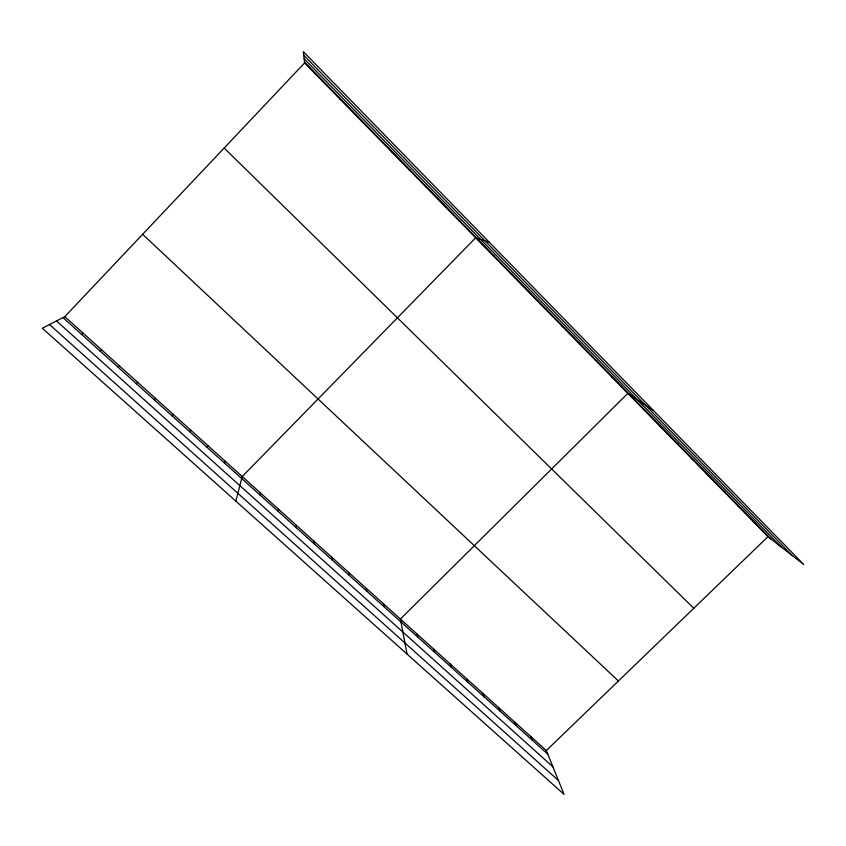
<?xml version="1.0" encoding="UTF-8"?>
<svg xmlns="http://www.w3.org/2000/svg" width="846" height="846" viewBox="0 0 846 846"><rect width="100%" height="100%" fill="white"/><g stroke="black" fill="none" stroke-linecap="round" stroke-linejoin="round"><path stroke-width="1.27" d="M314.099 543.735L314.13 541.313M322.411 81.142L322.442 80.359M296.259 527.661L296.407 525.345M278.239 511.439L278.514 509.229M260.06 495.069L260.452 492.954M340.06 99.183L340.219 98.548M235.801 501.096L242.231 476.531L475.653 237.811L489.326 242.273M224.528 463.079L225.184 461.165M207.207 447.481L207.979 445.673M189.737 431.746L190.636 430.032M172.108 415.872L173.134 414.265M154.321 399.862L155.474 398.36M136.375 383.703L137.655 382.307M64.804 316.658L546.336 750.55L564.039 794.331L42.3 328.227L64.804 316.658L304.592 62.932L303.354 51.669L803.7 564.483L767.978 536.66L304.592 62.932M546.336 750.55L767.978 536.66M118.271 367.397L119.688 366.117M99.997 350.953L101.552 349.779M81.565 334.35L83.257 333.292M392.058 152.343L392.586 152.1M409.073 169.739L409.728 169.623M425.94 186.987L426.722 186.998M442.659 204.076L443.547 204.203M459.23 221.018L460.235 221.271M493.197 255.746L494.434 256.243M510.582 273.522L511.936 274.136M527.798 291.13L529.268 291.859M544.866 308.568L546.442 309.414M561.765 325.847L563.457 326.81M578.505 342.958L580.303 344.047M595.098 359.92L597.001 361.115M611.531 376.724L613.54 378.025M653.503 410.553L627.817 393.379L400.391 619.05L407.053 654.074M643.954 409.876L646.164 411.389M659.954 426.225L662.259 427.843M675.806 442.426L678.206 444.15M691.51 458.49L694.006 460.309M707.076 474.405L709.667 476.319M722.505 490.172L725.181 492.192M737.797 505.813L740.567 507.917M752.951 521.305L755.806 523.505M49.48 324.536L558.434 780.456M56.492 320.93L552.914 766.814M62.964 317.599L547.796 754.156M142.636 234.3L618.415 680.988M224.158 148.039L693.773 608.274M304.137 58.786L781.239 546.992M304.497 62.012L770.918 538.955M303.756 55.276L792.374 555.663M530.675 736.443L532.049 739.975M514.886 722.209L516.155 725.667M498.96 707.859L500.134 711.243M482.886 693.382L483.965 696.681M466.675 678.778L467.648 681.992M450.326 664.036L451.193 667.177M433.829 649.178L434.59 652.224M417.184 634.172L417.839 637.144M383.45 603.78L383.883 606.571M366.35 588.372L366.678 591.079M349.102 572.827L349.313 575.439M331.695 557.144L331.791 559.661"/></g></svg>
